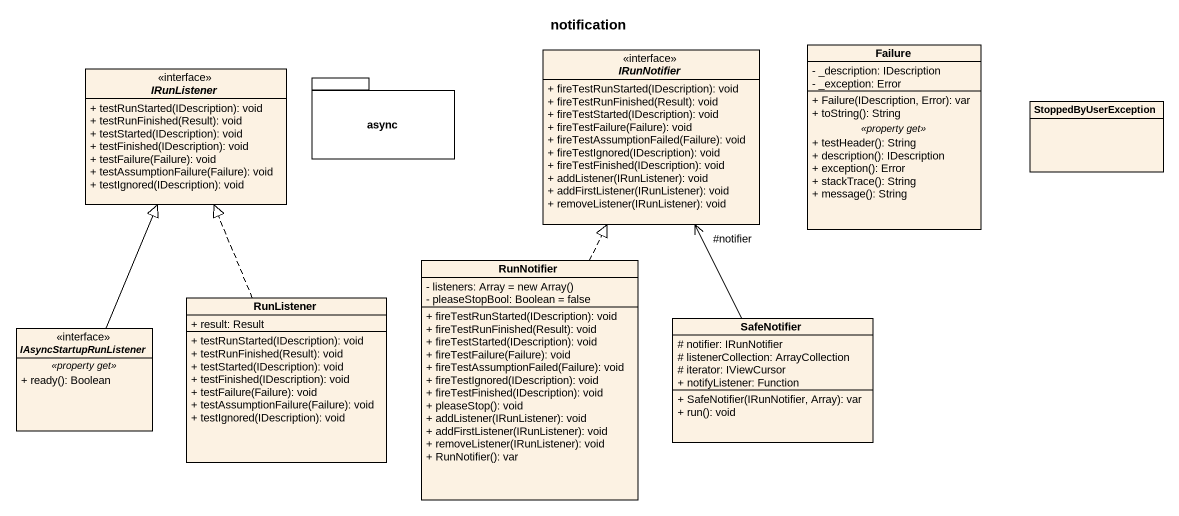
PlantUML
@startuml
title notification
hide circle
hide empty members
skinparam classAttributeIconSize 0
interface IRunListener <<interface>> {
  + testRunStarted(IDescription): void
  + testRunFinished(Result): void
  + testStarted(IDescription): void
  + testFinished(IDescription): void
  + testFailure(Failure): void
  + testAssumptionFailure(Failure): void
  + testIgnored(IDescription): void
}
package async {
}
interface IRunNotifier <<interface>> {
  + fireTestRunStarted(IDescription): void
  + fireTestRunFinished(Result): void
  + fireTestStarted(IDescription): void
  + fireTestFailure(Failure): void
  + fireTestAssumptionFailed(Failure): void
  + fireTestIgnored(IDescription): void
  + fireTestFinished(IDescription): void
  + addListener(IRunListener): void
  + addFirstListener(IRunListener): void
  + removeListener(IRunListener): void
}
class Failure {
  - _description: IDescription
  - _exception: Error
  --
  + Failure(IDescription, Error): var
  + toString(): String
  .. <<property get>> ..
  + testHeader(): String
  + description(): IDescription
  + exception(): Error
  + stackTrace(): String
  + message(): String
}
class StoppedByUserException
class RunNotifier {
  {field} - listeners: Array = new Array()
  - pleaseStopBool: Boolean = false
  + fireTestRunStarted(IDescription): void
  + fireTestRunFinished(Result): void
  + fireTestStarted(IDescription): void
  + fireTestFailure(Failure): void
  + fireTestAssumptionFailed(Failure): void
  + fireTestIgnored(IDescription): void
  + fireTestFinished(IDescription): void
  + pleaseStop(): void
  + addListener(IRunListener): void
  + addFirstListener(IRunListener): void
  + removeListener(IRunListener): void
  + RunNotifier(): var
}
class RunListener {
  + result: Result
  + testRunStarted(IDescription): void
  + testRunFinished(Result): void
  + testStarted(IDescription): void
  + testFinished(IDescription): void
  + testFailure(Failure): void
  + testAssumptionFailure(Failure): void
  + testIgnored(IDescription): void
}
interface IAsyncStartupRunListener <<interface>> {
  .. <<property get>> ..
  + ready(): Boolean
}
class SafeNotifier {
  # notifier: IRunNotifier
  # listenerCollection: ArrayCollection
  # iterator: IViewCursor
  + notifyListener: Function
  + SafeNotifier(IRunNotifier, Array): var
  + run(): void
}
RunNotifier .up.|> IRunNotifier
RunListener .up.|> IRunListener
IAsyncStartupRunListener -up-|> IRunListener
SafeNotifier -up-> "#notifier" IRunNotifier
@enduml
